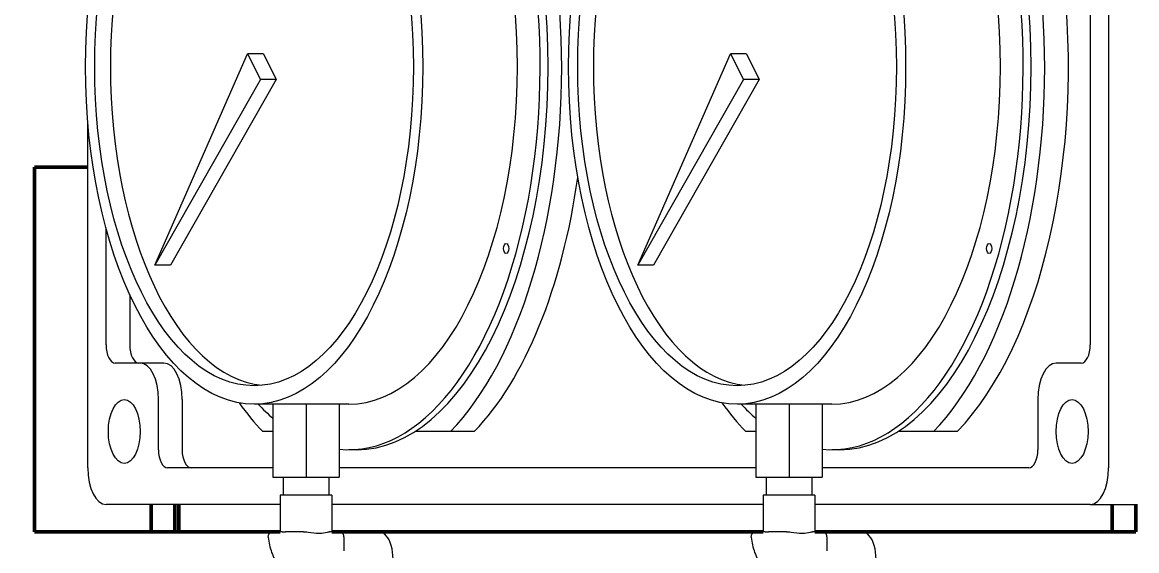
# Model space of a CAD drawing. Header units: inches. Extents: x 15 to 402, y 6 to 258.
# Drawn here: x 282.93 to 290.58, y 99.76 to 103.38 of the extents above; entities that cross this region are included whole.
import ezdxf

# ---------------------------------------------------------------- set-up
doc = ezdxf.new("R2010")
doc.units = ezdxf.units.IN
doc.header["$LTSCALE"] = 12
doc.header["$MEASUREMENT"] = 0
doc.layers.add('Dimension (ANSI)', color=7, linetype='Continuous', lineweight=25)
doc.layers.add('Visible (ANSI)', color=7, linetype='Continuous', lineweight=50)
doc.styles.add('MEMCOR Medium', font='arial.ttf')
doc.dimstyles.new('Default (ANSI)', dxfattribs={"dimscale": 12, "dimtxt": 0.15, "dimasz": 0.098425, "dimexe": 0.125, "dimexo": 0.0625, "dimgap": 0.031496, "dimtad": 0, "dimtih": 1, "dimtoh": 1, "dimdec": 4, "dimrnd": 1e-08, "dimzin": 3, "dimdsep": 46, "dimlunit": 5, "dimtxsty": 'MEMCOR Medium', "dimcen": 0.09, "dimdle": 0.393701, "dimclrd": 256, "dimclre": 256, "dimclrt": 256, "dimadec": 0, "dimazin": 1, "dimtfac": 0.8, "dimtofl": 0, "dimtmove": 0, "dimatfit": 3, "dimfxl": 1, "dimfrac": 1, "dimtolj": 1, "dimtzin": 4, "dimlwd": -1, "dimlwe": -1, "dimarcsym": 0})

# ---------------------------------------------------------------- blocks, each defined once
blk = doc.blocks.new('*D27')
at = {"layer": 'Defpoints', "color": 0, "transparency": 16777216}
for p in [(303.0022, 130.7691), (254.9888, 40.0141), (282.7978, 40.0141)]:
    blk.add_point(p, dxfattribs=at)
at = {"layer": 'Dimension (ANSI)', "transparency": 16777216}
for p, q in [((302.2522, 130.7691), (253.4888, 130.7691)), ((254.9888, 129.588), (254.9888, 91.5376)), ((254.9888, 41.1952), (254.9888, 79.2456)), ((282.0478, 40.0141), (253.4888, 40.0141))]:
    blk.add_line(p, q, dxfattribs=at)
for points in [[(254.792, 129.588), (255.1857, 129.588), (254.9888, 130.7691)], [(254.792, 41.1952), (255.1857, 41.1952), (254.9888, 40.0141)]]:
    blk.add_solid(points, dxfattribs=at)
at = {"layer": 'Dimension (ANSI)', "transparency": 16777216, "char_height": 1.8, "attachment_point": 5, "style": 'MEMCOR Medium'}
for s, insert in [('\\A1; \\fArial|b0|i0;90{\\H0.8x;\\S3#4;} in', (254.9888, 87.2406)), ('\\A1;[2305.2 mm]{\\P\\fArial|b0|i0;SHIPPING HEIGHT\\P\\fArial|b0|i0;REF.}', (254.9888, 81.0946))]:
    blk.add_mtext(s, dxfattribs=dict(at, insert=insert))

msp = doc.modelspace()

# ---------------------------------------------------------------- linework, layer by layer
at = {"layer": 'Visible (ANSI)', "linetype": 'Continuous', "lineweight": 18}
for p, q in [((290.38193, 107.82662), (290.38193, 100.32662)), ((290.25692, 106.98287), (290.25692, 101.17037)), ((283.84143, 101.71534), (284.47786, 103.16498)), ((284.58611, 103.16498), (284.47786, 103.16498)), ((284.47786, 103.16498), (284.56625, 102.9882)), ((284.58611, 103.16498), (284.6745, 102.9882)), ((287.1539, 101.71534), (287.79033, 103.16498)), ((287.89858, 103.16498), (287.79033, 103.16498)), ((287.79033, 103.16498), (287.87871, 102.9882)), ((287.89858, 103.16498), (287.98697, 102.9882)), ((284.56625, 102.9882), (283.84143, 101.71534)), ((284.6745, 102.9882), (283.94969, 101.71534)), ((284.6745, 102.9882), (284.56625, 102.9882)), ((287.87871, 102.9882), (287.1539, 101.71534)), ((287.98697, 102.9882), (287.26215, 101.71534)), ((287.98697, 102.9882), (287.87871, 102.9882)), ((283.38193, 100.32662), (283.38193, 102.69169)), ((283.50695, 101.17037), (283.50695, 101.96938)), ((283.94969, 101.71534), (283.84143, 101.71534)), ((287.26215, 101.71534), (287.1539, 101.71534)), ((283.66933, 101.51483), (283.66933, 101.17037)), ((283.74131, 101.04537), (283.56945, 101.04537)), ((283.90369, 101.04537), (283.74131, 101.04537)), ((290.19442, 101.04537), (290.02256, 101.04537)), ((283.86631, 100.45166), (283.86631, 100.79537)), ((284.02869, 100.79537), (284.02869, 100.45166)), ((284.65122, 100.76409), (284.52205, 100.76409)), ((284.65122, 100.76409), (284.65122, 100.26409)), ((284.87832, 100.76409), (284.65122, 100.76409)), ((284.87832, 100.76409), (284.87832, 100.26409)), ((285.10542, 100.76409), (284.87832, 100.76409)), ((285.10542, 100.76409), (285.10542, 100.26409)), ((285.17157, 100.76409), (285.10542, 100.76409)), ((287.96369, 100.76409), (287.83452, 100.76409)), ((287.96369, 100.76409), (287.96369, 100.26409)), ((288.19079, 100.76409), (287.96369, 100.76409)), ((288.19079, 100.76409), (288.19079, 100.26409)), ((288.41788, 100.76409), (288.19079, 100.76409)), ((288.41788, 100.76409), (288.41788, 100.26409)), ((288.48404, 100.76409), (288.41788, 100.76409)), ((289.89756, 100.79537), (289.89756, 100.45166)), ((284.65122, 100.57666), (284.5814, 100.57666)), ((285.87, 100.57666), (285.62601, 100.57666)), ((286.03238, 100.57666), (285.87, 100.57666)), ((287.96369, 100.57666), (287.89386, 100.57666)), ((289.18247, 100.57666), (288.93847, 100.57666)), ((289.34485, 100.57666), (289.18247, 100.57666)), ((285.2257, 100.45159), (285.17157, 100.45159)), ((288.53817, 100.45159), (288.48404, 100.45159)), ((284.65122, 100.32666), (283.92881, 100.32666)), ((287.96369, 100.32666), (285.10542, 100.32666)), ((289.83506, 100.32666), (288.41788, 100.32666)), ((284.65122, 100.26409), (284.87832, 100.26409)), ((284.72134, 100.26409), (284.72134, 100.13909)), ((284.87832, 100.26409), (285.10542, 100.26409)), ((285.0353, 100.26409), (285.0353, 100.13909)), ((287.96369, 100.26409), (288.19079, 100.26409)), ((288.0338, 100.26409), (288.0338, 100.13909)), ((288.19079, 100.26409), (288.41788, 100.26409)), ((288.34777, 100.26409), (288.34777, 100.13909)), ((285.05582, 100.13909), (284.70082, 100.13909)), ((284.70082, 100.13909), (284.70082, 99.88909)), ((285.05582, 100.13909), (285.05582, 99.88909)), ((288.36828, 100.13909), (288.01329, 100.13909)), ((288.01329, 100.13909), (288.01329, 99.88909)), ((288.36828, 100.13909), (288.36828, 99.88909)), ((284.70082, 100.07662), (283.50693, 100.07662)), ((288.01329, 100.07662), (285.05582, 100.07662)), ((290.25693, 100.07662), (288.36828, 100.07662)), ((290.25693, 100.07662), (290.58169, 100.07662)), ((284.71417, 99.88909), (284.6536, 99.88909)), ((284.79833, 99.88909), (284.73776, 99.88909)), ((284.8617, 99.88909), (284.79833, 99.88909)), ((285.10417, 99.88909), (285.03967, 99.88909)), ((285.11673, 99.88685), (285.38255, 99.88685)), ((285.13853, 99.85473), (285.13853, 99.75948)), ((285.19239, 99.88685), (285.19239, 99.88912)), ((285.31739, 99.88912), (285.31739, 99.88685)), ((288.02664, 99.88909), (287.96606, 99.88909)), ((288.1108, 99.88909), (288.05022, 99.88909)), ((288.17416, 99.88909), (288.1108, 99.88909)), ((288.41664, 99.88909), (288.35214, 99.88909)), ((288.4292, 99.88685), (288.69501, 99.88685)), ((288.45099, 99.85473), (288.45099, 99.75948))]:
    msp.add_line(p, q, dxfattribs=at)
at = {"layer": 'Visible (ANSI)'}
for p, q in [((283.01633, 102.38912), (283.07494, 102.38912)), ((283.01633, 102.38912), (283.01633, 99.88912)), ((283.38193, 102.38912), (283.07494, 102.38912)), ((283.81662, 99.88912), (283.81662, 100.07662)), ((283.979, 100.07662), (283.979, 99.88912)), ((284.00662, 100.07662), (284.00662, 99.88912)), ((290.40662, 99.88912), (290.40662, 100.07662)), ((290.569, 100.07662), (290.569, 99.88912)), ((283.07494, 99.88912), (283.01633, 99.88912)), ((283.07494, 99.88912), (283.81662, 99.88912)), ((283.979, 99.88912), (283.81662, 99.88912)), ((284.00662, 99.88912), (283.979, 99.88912)), ((284.00662, 99.88912), (284.70082, 99.88912)), ((285.05582, 99.88912), (288.01329, 99.88912)), ((288.36828, 99.88912), (290.40662, 99.88912)), ((290.569, 99.88912), (290.40662, 99.88912))]:
    msp.add_line(p, q, dxfattribs=at)
at = {"layer": 'Visible (ANSI)', "linetype": 'Continuous', "lineweight": 18}
for centre, major_axis, start_param, end_param in [((285.2257, 103.07659), (0, 2.8125), 3.6175293, 6.8944408), ((288.53817, 103.07659), (0, 2.8125), 3.6175293, 6.8944408), ((285.17157, 103.07659), (0, 2.625), 3.0911676, 6.7761106), ((288.48404, 103.07659), (0, 2.625), 3.0911676, 6.7761106), ((288.70055, 103.07659), (0, 2.8125), 3.6175293, 6.2831853), ((285.2257, 103.07659), (0, 2.625), 3.1415927, 6.2831853), ((288.53817, 103.07659), (0, 2.625), 3.1415927, 6.2831853), ((285.17157, 103.07659), (0, 2.3125), 3.1415927, 6.2831853), ((288.48404, 103.07659), (0, 2.3125), 3.1415927, 6.2831853), ((284.63031, 103.07659), (0, 2.18642), 0.0495319, 3.0920608), ((287.94277, 103.07659), (0, 2.18642), 0.0495319, 3.0920608), ((285.38808, 103.07659), (0, -2.8125), 0.4759367, 1.2977393), ((283.56945, 101.17037), (0, -0.125), 4.712389, 6.2831853), ((283.73183, 101.17037), (0, -0.125), 4.712389, 6.2831853), ((290.19442, 101.17037), (0, -0.125), 0, 1.5707963), ((283.74131, 100.79537), (0, 0.25), 4.712389, 6.2831853), ((283.90369, 100.79537), (0, 0.25), 4.712389, 6.2831853), ((290.02256, 100.79537), (0, 0.25), 0, 1.5707963), ((285.2257, 103.07659), (0, 2.8125), 2.5303372, 2.665656), ((285.17157, 103.07659), (0, 2.625), 2.6486674, 2.7339356), ((288.53817, 103.07659), (0, 2.8125), 2.5303372, 2.665656), ((288.48404, 103.07659), (0, 2.625), 2.6486674, 2.7339356), ((283.92881, 100.45166), (0, -0.125), 4.712389, 6.2831853), ((284.09119, 100.45166), (0, -0.125), 4.712389, 6.2831853), ((289.83506, 100.45166), (0, -0.125), 0, 1.5707963), ((283.50693, 100.32662), (0, -0.25), 4.712389, 6.2831853), ((290.25693, 100.32662), (0, -0.25), 0, 1.5707963), ((285.38255, 99.70159), (0, -0.18526), 0, 3.1415927), ((288.69501, 99.70159), (0, -0.18526), 0, 3.1415927)]:
    msp.add_ellipse(centre, major_axis=major_axis, ratio=0.5, start_param=start_param, end_param=end_param, dxfattribs=at)
for centre, major_axis in [((284.52205, 103.07659), (0, 2.3125)), ((287.83452, 103.07659), (0, 2.3125)), ((284.52205, 103.07659), (0, 2.18642)), ((287.83452, 103.07659), (0, 2.18642)), ((286.25081, 101.83039), (0, -0.035)), ((289.56328, 101.83039), (0, -0.035)), ((283.63193, 100.57662), (0, 0.21875)), ((290.13193, 100.57662), (0, 0.21875))]:
    msp.add_ellipse(centre, major_axis=major_axis, ratio=0.5, dxfattribs=at)
at = {"layer": 'Visible (ANSI)'}
msp.add_ellipse((288.90531, 92.01412), major_axis=(0, -9.5), ratio=0.7071068, start_param=3.7351659, end_param=3.735594, dxfattribs=at)
at = {"layer": 'Visible (ANSI)', "linetype": 'Continuous', "lineweight": 18}
for points, knots in [([(284.61973, 99.85215), (284.61951, 99.85462), (284.61948, 99.85749), (284.62052, 99.86417), (284.62163, 99.86802), (284.62549, 99.87504), (284.62792, 99.87813), (284.63349, 99.88306), (284.63654, 99.88492), (284.64286, 99.88768), (284.64608, 99.88843), (284.65059, 99.88901), (284.65215, 99.88909), (284.6536, 99.88909)], [-0.044919051, -0.044919051, -0.044919051, -0.044919051, -0.035935241, -0.035935241, -0.026951431, -0.026951431, -0.019557699, -0.019557699, -0.012612474, -0.012612474, -0.004700554, -0.004700554, 0, 0, 0, 0]), ([(284.61973, 99.85215), (284.62286, 99.81638), (284.63058, 99.7811), (284.65472, 99.7142), (284.67115, 99.6826), (284.71172, 99.62571), (284.73586, 99.60043), (284.79016, 99.55864), (284.82032, 99.54214), (284.88408, 99.51985), (284.91765, 99.51409), (284.95125, 99.51409)], [1.671702, 1.671702, 1.671702, 1.671702, 1.9656801, 1.9656801, 2.2596583, 2.2596583, 2.5536364, 2.5536364, 2.8476145, 2.8476145, 3.1415927, 3.1415927, 3.1415927, 3.1415927]), ([(284.71417, 99.88909), (284.71726, 99.88913), (284.72078, 99.88905), (284.7246, 99.88905), (284.72842, 99.88905), (284.73286, 99.88913), (284.73776, 99.88909)], [1.11851794, 1.11851794, 1.11851794, 1.11851794, 1.17671806, 1.17671806, 1.17671806, 1.23491818, 1.23491818, 1.23491818, 1.23491818]), ([(284.8617, 99.88909), (284.87177, 99.88909), (284.88205, 99.88827), (284.91835, 99.88425), (284.94442, 99.87981), (284.96707, 99.87981), (284.98972, 99.87981), (285.00976, 99.88425), (285.0304, 99.88827), (285.03546, 99.88909), (285.03967, 99.88909)], [2.0007518, 2.0007518, 2.0007518, 2.0007518, 2.07967253, 2.07967253, 2.27900016, 2.27900016, 2.27900016, 2.47832779, 2.47832779, 2.55724853, 2.55724853, 2.55724853, 2.55724853]), ([(285.13853, 99.85473), (285.13853, 99.85739), (285.13826, 99.86041), (285.13655, 99.86708), (285.13505, 99.87076), (285.13066, 99.87728), (285.12797, 99.88012), (285.12206, 99.88453), (285.11889, 99.88611), (285.11243, 99.88835), (285.10921, 99.88886), (285.10561, 99.88907), (285.10488, 99.88909), (285.10417, 99.88909)], [-0.52359878, -0.52359878, -0.52359878, -0.52359878, -0.41887902, -0.41887902, -0.31415927, -0.31415927, -0.22272873, -0.22272873, -0.13255774, -0.13255774, -0.02783799, -0.02783799, 0, 0, 0, 0]), ([(287.93219, 99.85215), (287.93198, 99.85462), (287.93195, 99.85749), (287.93299, 99.86417), (287.9341, 99.86802), (287.93796, 99.87504), (287.94038, 99.87813), (287.94596, 99.88306), (287.94901, 99.88492), (287.95533, 99.88768), (287.95854, 99.88843), (287.96306, 99.88901), (287.96462, 99.88909), (287.96606, 99.88909)], [-0.044919051, -0.044919051, -0.044919051, -0.044919051, -0.035935241, -0.035935241, -0.026951431, -0.026951431, -0.019557699, -0.019557699, -0.012612474, -0.012612474, -0.004700554, -0.004700554, 0, 0, 0, 0]), ([(287.93219, 99.85215), (287.93533, 99.81638), (287.94304, 99.7811), (287.96719, 99.7142), (287.98362, 99.6826), (288.02419, 99.62571), (288.04833, 99.60043), (288.10263, 99.55864), (288.13279, 99.54214), (288.19654, 99.51985), (288.23012, 99.51409), (288.26371, 99.51409)], [1.671702, 1.671702, 1.671702, 1.671702, 1.9656801, 1.9656801, 2.2596583, 2.2596583, 2.5536364, 2.5536364, 2.8476145, 2.8476145, 3.1415927, 3.1415927, 3.1415927, 3.1415927]), ([(288.02664, 99.88909), (288.02973, 99.88913), (288.03325, 99.88905), (288.03707, 99.88905), (288.04089, 99.88905), (288.04532, 99.88913), (288.05022, 99.88909)], [1.11851794, 1.11851794, 1.11851794, 1.11851794, 1.17671806, 1.17671806, 1.17671806, 1.23491818, 1.23491818, 1.23491818, 1.23491818]), ([(288.17416, 99.88909), (288.18423, 99.88909), (288.19452, 99.88827), (288.23082, 99.88425), (288.25688, 99.87981), (288.27953, 99.87981), (288.30219, 99.87981), (288.32222, 99.88425), (288.34286, 99.88827), (288.34792, 99.88909), (288.35214, 99.88909)], [2.0007518, 2.0007518, 2.0007518, 2.0007518, 2.07967253, 2.07967253, 2.27900016, 2.27900016, 2.27900016, 2.47832779, 2.47832779, 2.55724853, 2.55724853, 2.55724853, 2.55724853]), ([(288.45099, 99.85473), (288.45099, 99.85739), (288.45073, 99.86041), (288.44901, 99.86708), (288.44752, 99.87076), (288.44313, 99.87728), (288.44044, 99.88012), (288.43453, 99.88453), (288.43136, 99.88611), (288.4249, 99.88835), (288.42167, 99.88886), (288.41808, 99.88907), (288.41735, 99.88909), (288.41664, 99.88909)], [-0.52359878, -0.52359878, -0.52359878, -0.52359878, -0.41887902, -0.41887902, -0.31415927, -0.31415927, -0.22272873, -0.22272873, -0.13255774, -0.13255774, -0.02783799, -0.02783799, 0, 0, 0, 0])]:
    msp.add_open_spline(points, degree=3, knots=knots, dxfattribs=at)

# ---------------------------------------------------------------- dimensions: what is measured, and where the dimension line sits
at = {"layer": 'Dimension (ANSI)'}
dim = msp.add_linear_dim(base=(254.98884, 40.01412), p1=(303.00221, 130.76912), p2=(282.79783, 40.01412), angle=90, text=' \\fArial|b0|i0;<> in\\X[2305.2 mm]{\\P\\fArial|b0|i0;SHIPPING HEIGHT\\P\\fArial|b0|i0;REF.}', dimstyle='Default (ANSI)', override={"dimgap": 0.031496, "dimdec": 4, "dimpost": '', "dimtol": 0, "dimlim": 0, "dimtp": 0, "dimtm": 0, "dimtdec": 2, "dimatfit": 1}, dxfattribs=at)
dim.commit()
dim.dimension.update_dxf_attribs({"geometry": '*D27', "text_midpoint": (254.98884, 85.39162), "dimtype": 160})

doc.saveas('drawing.dxf')
